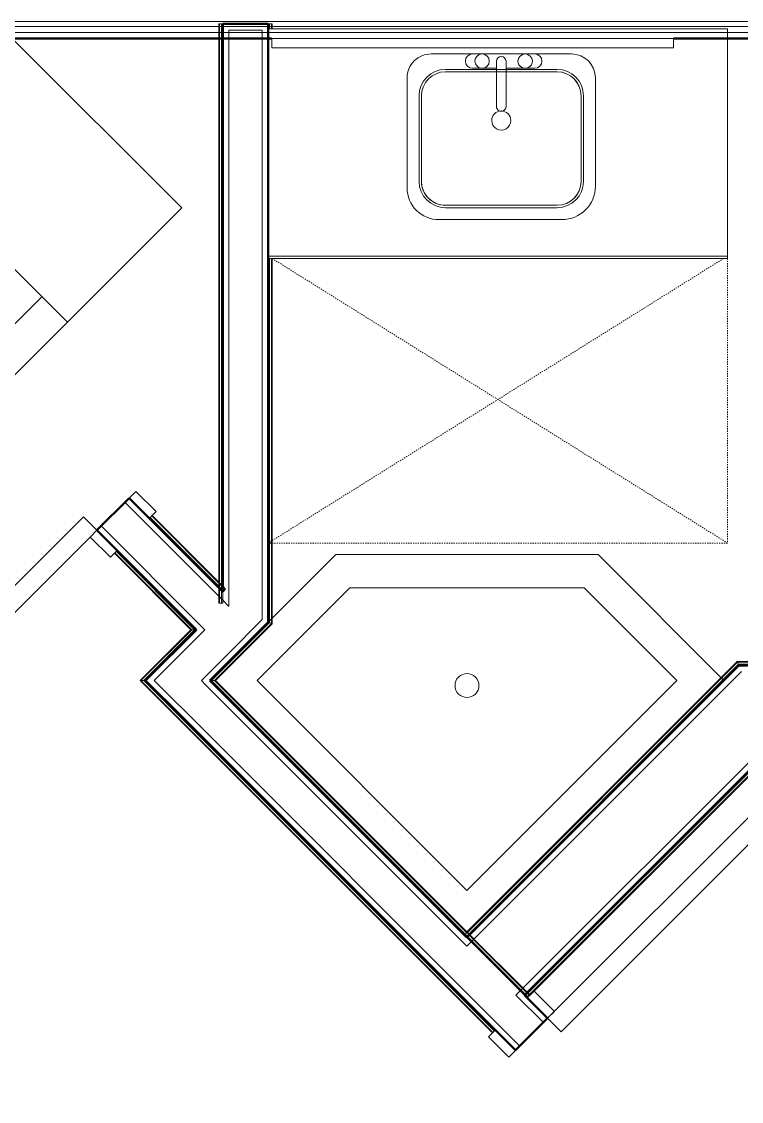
# Model space of a CAD drawing. Header units: inches. Extents: x -4218 to -1830, y 9756 to 12426.
# Drawn here: x -2409.8 to -2334.6, y 11567.6 to 11680.5 of the extents above; entities that cross this region are included whole.
import ezdxf

# ---------------------------------------------------------------- set-up
doc = ezdxf.new("R2010")
doc.units = ezdxf.units.IN
doc.header["$MEASUREMENT"] = 0
doc.linetypes.add('Dash', pattern=[0.25, 0.125, -0.125])
for name, color, linetype, lineweight in [('0-1', 7, 'Continuous', 5), ('0-2', 252, 'Continuous', 9), ('A-DOOR-1', 7, 'Continuous', 9), ('A-DOOR-2', 50, 'Continuous', 20), ('A-DOOR-FRAM-1', 50, 'Continuous', 20), ('A-GENM-HDLN-1', 7, 'Dash', 9), ('A-GENM-HDLN-2', 252, 'Dash', 9), ('A-GENM-HDLN-5', 253, 'Dash', 9), ('A-WALL-1', 250, 'Continuous', 50), ('A-WALL-2', 10, 'Continuous', 13), ('A-WALL-3', 253, 'Continuous', 9), ('A-WALL-4', 254, 'Continuous', 9), ('A-WALL-5', 252, 'Continuous', 9), ('A-WALL-6', 7, 'Continuous', 9), ('A-WALL-8', 113, 'Continuous', 9), ('I-WALL-1', 250, 'Continuous', 50), ('I-WALL-2', 254, 'Continuous', 9), ('I-WALL-3', 253, 'Continuous', 9), ('I-WALL-4', 252, 'Continuous', 9), ('I-WALL-5', 7, 'Continuous', 9), ('P-SANR-FIXT-1', 7, 'Continuous', 9), ('P-SANR-FIXT-2', 252, 'Continuous', 9), ('Q-CASE-1', 253, 'Continuous', 9), ('Q-CASE-2', 252, 'Continuous', 9), ('Q-CASE-3', 7, 'Continuous', 9), ('Q-CASE-5', 254, 'Continuous', 9)]:
    doc.layers.add(name, color=color, linetype=linetype, lineweight=lineweight)

# ---------------------------------------------------------------- blocks, each defined once
blk = doc.blocks.new('Stacked Washer and Dryer - 26_x25_ - Private-1372850-BACKGROUND - 1ST FLOOR')
at = {"layer": 'P-SANR-FIXT-1'}
for p, q in [((0, 12.5), (26, 12.5)), ((0, 12.5), (0, -12.5)), ((16.90625, -12.5), (16.90625, 12.5)), ((26, 12.5), (26, -12.5)), ((22.09375, 8.75), (16.90625, 8.75)), ((22.09375, -8.75), (22.09375, 8.75)), ((16.90625, -8.75), (22.09375, -8.75)), ((26, -12.5), (0, -12.5))]:
    blk.add_line(p, q, dxfattribs=at)
blk = doc.blocks.new('Basic Wall _ INT - W4BØF - _5_8 GYP - 2X4 WOOD_BATT_ - 5_8 GYP_ - ___-2695078-BACKGROUND - 1ST FLOOR')
at = {"layer": 'A-WALL-3'}
for p, q in [((-2446.64, 11671.41), (-2446.43, 11671.62)), ((-2446.39, 11671.26), (-2446.59, 11671.46)), ((-2446.43, 11671.62), (-2446.38, 11671.67)), ((-2445.45, 11670.31), (-2446.39, 11671.25)), ((-2446.38, 11671.67), (-2446.35, 11671.71)), ((-2446.35, 11671.71), (-2445.2, 11670.56)), ((-2438.01, 11663.37), (-2435.92, 11661.28)), ((-2401.98, 11627.33), (-2399.85, 11625.21)), ((-2392.16, 11616.94), (-2392.07, 11616.94)), ((-2392.07, 11616.94), (-2391.87, 11616.94)), ((-2391.86, 11616.94), (-2391.78, 11616.94)), ((-2391.61, 11616.94), (-2391.58, 11616.94))]:
    blk.add_line(p, q, dxfattribs=at)
at = {"layer": 'A-WALL-4'}
for p, q in [((-2446.59, 11671.46), (-2446.64, 11671.41)), ((-2446.49, 11671.56), (-2446.55, 11671.5)), ((-2446.35, 11671.71), (-2446.41, 11671.64))]:
    blk.add_line(p, q, dxfattribs=at)
at = {"layer": 'A-WALL-5'}
for p, q in [((-2445.49, 11670.26), (-2446.64, 11671.41)), ((-2446.43, 11671.62), (-2445.29, 11670.47)), ((-2438.29, 11663.15), (-2445.45, 11670.31)), ((-2445.2, 11670.56), (-2438.04, 11663.4)), ((-2392.07, 11616.94), (-2400.1, 11624.96)), ((-2399.85, 11625.21), (-2391.58, 11616.94))]:
    blk.add_line(p, q, dxfattribs=at)
at = {"layer": 'A-WALL-6'}
for p, q in [((-2438.33, 11663.1), (-2445.49, 11670.26)), ((-2445.29, 11670.47), (-2438.13, 11663.31)), ((-2392.16, 11616.94), (-2400.15, 11624.92)), ((-2399.94, 11625.12), (-2391.76, 11616.94))]:
    blk.add_line(p, q, dxfattribs=at)
at = {"layer": 'A-WALL-6', "flags": 128}
for points in [[(-2391.76, 11616.94), (-2391.78, 11616.94), (-2391.86, 11616.94), (-2391.99, 11616.94), (-2392.16, 11616.94)], [(-2391.64, 11616.94), (-2391.67, 11616.94), (-2391.7, 11616.94), (-2391.72, 11616.94), (-2391.74, 11616.94), (-2391.75, 11616.94), (-2391.76, 11616.94)]]:
    blk.add_lwpolyline(points, dxfattribs=at)
blk = doc.blocks.new('Basic Wall _ INT - W4BØF - _5_8 GYP - 2X4 WOOD_BATT_ - 5_8 GYP_ - ___-2695079-BACKGROUND - 1ST FLOOR')
at = {"layer": 'A-WALL-3'}
for p, q in [((-2442.99, 11675.06), (-2442.96, 11675.09)), ((-2442.99, 11675.06), (-2441.84, 11673.91)), ((-2442.96, 11675.09), (-2442.9, 11675.15)), ((-2442.9, 11675.15), (-2442.7, 11675.36)), ((-2441.59, 11674.16), (-2442.74, 11675.31)), ((-2434.68, 11666.76), (-2432.56, 11664.63)), ((-2398.62, 11630.69), (-2396.5, 11628.57)), ((-2389.11, 11621.68), (-2389.22, 11621.8)), ((-2389.02, 11621.59), (-2389.1, 11621.68)), ((-2388.96, 11621.53), (-2389.01, 11621.59)), ((-2388.56, 11621.14), (-2388.79, 11621.37)), ((-2388.81, 11620.89), (-2388.8, 11620.91)), ((-2388.67, 11621.03), (-2388.61, 11621.09)), ((-2388.56, 11621.14), (-2388.52, 11621.18))]:
    blk.add_line(p, q, dxfattribs=at)
at = {"layer": 'A-WALL-4'}
for p, q in [((-2442.97, 11675.08), (-2442.99, 11675.06)), ((-2442.78, 11675.27), (-2442.84, 11675.21)), ((-2442.7, 11675.36), (-2442.74, 11675.31))]:
    blk.add_line(p, q, dxfattribs=at)
at = {"layer": 'A-WALL-5'}
for p, q in [((-2441.75, 11674), (-2442.9, 11675.15)), ((-2441.55, 11674.21), (-2442.7, 11675.36)), ((-2441.84, 11673.91), (-2434.68, 11666.76)), ((-2434.43, 11667), (-2441.59, 11674.16)), ((-2396.5, 11628.57), (-2388.81, 11620.89)), ((-2389.22, 11621.8), (-2396.25, 11628.82)), ((-2389.11, 11621.77), (-2389.22, 11621.88)), ((-2389.02, 11621.68), (-2389.1, 11621.77)), ((-2388.96, 11621.62), (-2389.01, 11621.67)), ((-2388.52, 11621.18), (-2388.79, 11621.45)), ((-2388.72, 11620.98), (-2388.81, 11621.06)), ((-2388.78, 11620.92), (-2388.81, 11620.89)), ((-2388.77, 11620.93), (-2388.78, 11620.92)), ((-2388.74, 11620.96), (-2388.77, 11620.93)), ((-2388.72, 11620.98), (-2388.74, 11620.96)), ((-2388.71, 11620.99), (-2388.72, 11620.98)), ((-2388.52, 11621.18), (-2388.71, 11620.99))]:
    blk.add_line(p, q, dxfattribs=at)
at = {"layer": 'A-WALL-6'}
for p, q in [((-2434.59, 11666.84), (-2441.75, 11674)), ((-2434.39, 11667.05), (-2441.55, 11674.21)), ((-2388.81, 11621.06), (-2396.41, 11628.66)), ((-2389.23, 11621.89), (-2396.2, 11628.86))]:
    blk.add_line(p, q, dxfattribs=at)
blk = doc.blocks.new('SWING - DOUBLE - FLUSH - 4-0 x 6-8 - DUMMY-3207496-BACKGROUND - 1ST FLOOR')
at = {"layer": 'A-DOOR-1'}
for p, q in [((-24, 3.375), (-27, 3.375)), ((-27, 3.375), (-27, 2.375)), ((-27, 2.375), (-24, 2.375)), ((-24, 2.375), (-24, 3.375)), ((27, 3.375), (24, 3.375)), ((24, 3.375), (24, 2.375)), ((24, 2.375), (27, 2.375)), ((27, 2.375), (27, 3.375)), ((-24, -2.375), (-27, -2.375)), ((-27, -2.375), (-27, -3.375)), ((-27, -3.375), (-24, -3.375)), ((-24, -3.375), (-24, -2.375)), ((27, -2.375), (24, -2.375)), ((24, -2.375), (24, -3.375)), ((24, -3.375), (27, -3.375)), ((27, -3.375), (27, -2.375))]:
    blk.add_line(p, q, dxfattribs=at)
for centre, start, end in [((-24, 2.375), 360, 90), ((24, 2.375), 90, 180)]:
    blk.add_arc(centre, 24, start, end, dxfattribs=at)
at = {"layer": 'A-DOOR-2'}
for p, q in [((-24, 3.375), (-24, 26.375)), ((-24, 26.375), (-22, 26.375)), ((-22, 26.375), (-22, 2.375)), ((24, 26.375), (22, 26.375)), ((22, 26.375), (22, 2.375)), ((24, 3.375), (24, 26.375)), ((-22, 2.375), (-24, 2.375)), ((22, 2.375), (24, 2.375))]:
    blk.add_line(p, q, dxfattribs=at)
blk = doc.blocks.new('Basic Wall _ INT - W4BØF - _5_8 GYP - 2X4 WOOD_BATT_ - 5_8 GYP_ - ___-2695086-BACKGROUND - 1ST FLOOR')
at = {"layer": 'A-WALL-3'}
for p, q in [((-2389.16, 11680.24), (-2389.23, 11680.24)), ((-2389.02, 11680.24), (-2389.16, 11680.24)), ((-2389.16, 11678.77), (-2389.16, 11680.24)), ((-2388.95, 11680.24), (-2389.02, 11680.24)), ((-2388.81, 11680.24), (-2388.84, 11680.24)), ((-2388.81, 11680.24), (-2388.81, 11678.77)), ((-2389.16, 11621.67), (-2389.16, 11621.83)), ((-2389.16, 11621.53), (-2389.16, 11621.66)), ((-2389.16, 11621.45), (-2389.16, 11621.53)), ((-2389.16, 11621.24), (-2389.16, 11621.3)), ((-2389.16, 11619.7), (-2389.16, 11621.21)), ((-2388.81, 11620.89), (-2388.81, 11619.7)), ((-2389.23, 11619.7), (-2389.16, 11619.7)), ((-2389.16, 11619.7), (-2389.1, 11619.7)), ((-2389.08, 11619.7), (-2389.02, 11619.7)), ((-2389.02, 11619.7), (-2388.95, 11619.7)), ((-2388.84, 11619.7), (-2388.81, 11619.7))]:
    blk.add_line(p, q, dxfattribs=at)
at = {"layer": 'A-WALL-5'}
for p, q in [((-2389.23, 11680.24), (-2389.11, 11680.24)), ((-2389.23, 11678.77), (-2389.23, 11680.24)), ((-2389.11, 11680.24), (-2388.96, 11680.24)), ((-2388.96, 11680.24), (-2388.94, 11680.24)), ((-2388.94, 11680.24), (-2388.94, 11678.77)), ((-2388.94, 11680.24), (-2388.88, 11680.24)), ((-2388.94, 11680.24), (-2388.94, 11680.24)), ((-2388.88, 11680.24), (-2388.86, 11680.24)), ((-2388.86, 11680.24), (-2388.81, 11680.24)), ((-2389.16, 11621.83), (-2389.16, 11678.74)), ((-2388.81, 11678.74), (-2388.81, 11620.89)), ((-2389.23, 11621.73), (-2389.23, 11621.89)), ((-2389.23, 11621.6), (-2389.23, 11621.72)), ((-2389.23, 11621.51), (-2389.23, 11621.59)), ((-2389.23, 11621.3), (-2389.23, 11621.36)), ((-2389.23, 11619.7), (-2389.23, 11621.27)), ((-2388.94, 11621), (-2388.94, 11619.7)), ((-2389.11, 11619.7), (-2389.23, 11619.7)), ((-2388.94, 11619.7), (-2389.08, 11619.7)), ((-2388.94, 11619.7), (-2388.94, 11619.7)), ((-2388.91, 11619.7), (-2388.94, 11619.7)), ((-2388.86, 11619.7), (-2388.91, 11619.7)), ((-2388.81, 11619.7), (-2388.86, 11619.7))]:
    blk.add_line(p, q, dxfattribs=at)
at = {"layer": 'A-WALL-6'}
for p, q in [((-2389.23, 11621.89), (-2389.23, 11678.74)), ((-2388.94, 11678.74), (-2388.94, 11621.01))]:
    blk.add_line(p, q, dxfattribs=at)
blk = doc.blocks.new('Basic Wall _ INT - W4BØF - _5_8 GYP - 2X4 WOOD_BATT_ - 5_8 GYP_ - ___-2695087-BACKGROUND - 1ST FLOOR')
at = {"layer": 'A-WALL-3'}
for p, q in [((-2384.04, 11680.24), (-2384.06, 11680.24)), ((-2384.06, 11680.24), (-2384.06, 11679.74)), ((-2383.86, 11680.24), (-2383.92, 11680.24)), ((-2383.71, 11680.24), (-2383.86, 11680.24)), ((-2383.65, 11680.24), (-2383.71, 11680.24)), ((-2383.71, 11679.74), (-2383.71, 11680.24)), ((-2384.06, 11617.73), (-2384.04, 11617.72)), ((-2383.92, 11617.68), (-2383.86, 11617.65)), ((-2383.86, 11617.65), (-2383.71, 11617.59)), ((-2383.71, 11617.59), (-2383.65, 11617.56))]:
    blk.add_line(p, q, dxfattribs=at)
at = {"layer": 'A-WALL-5'}
for p, q in [((-2384.06, 11680.24), (-2384.02, 11680.24)), ((-2384.02, 11680.24), (-2383.94, 11680.24)), ((-2383.94, 11679.74), (-2383.94, 11680.24)), ((-2383.94, 11680.24), (-2383.94, 11680.24)), ((-2383.94, 11680.24), (-2383.92, 11680.24)), ((-2383.92, 11680.24), (-2383.65, 11680.24)), ((-2383.65, 11679.74), (-2383.65, 11680.24)), ((-2384.06, 11655.74), (-2384.06, 11639.35)), ((-2383.71, 11617.59), (-2383.71, 11655.74)), ((-2384.06, 11639.33), (-2384.06, 11617.73))]:
    blk.add_line(p, q, dxfattribs=at)
at = {"layer": 'A-WALL-6'}
for p, q in [((-2383.94, 11617.68), (-2383.94, 11655.74)), ((-2383.65, 11617.56), (-2383.65, 11655.74))]:
    blk.add_line(p, q, dxfattribs=at)
at = {"layer": 'A-WALL-6', "flags": 128}
for points in [[(-2383.94, 11617.68), (-2383.94, 11617.68), (-2383.95, 11617.69), (-2383.96, 11617.69), (-2383.98, 11617.7), (-2384, 11617.71), (-2384.02, 11617.72)], [(-2383.65, 11617.56), (-2383.77, 11617.61), (-2383.86, 11617.65), (-2383.92, 11617.67), (-2383.94, 11617.68)]]:
    blk.add_lwpolyline(points, dxfattribs=at)
blk = doc.blocks.new('Basic Wall _ INT - W4BØF - _5_8 GYP - 2X4 WOOD_BATT_ - 5_8 GYP_ - ___-2695088-BACKGROUND - 1ST FLOOR')
at = {"layer": 'A-WALL-3'}
for p, q in [((-2384.04, 11617.72), (-2384.06, 11617.73)), ((-2383.86, 11617.65), (-2383.92, 11617.68)), ((-2383.71, 11617.59), (-2383.86, 11617.65)), ((-2383.65, 11617.56), (-2383.71, 11617.59)), ((-2390.17, 11611.63), (-2390.13, 11611.63)), ((-2389.97, 11611.63), (-2389.88, 11611.63)), ((-2389.87, 11611.63), (-2389.67, 11611.63)), ((-2389.67, 11611.63), (-2389.58, 11611.63))]:
    blk.add_line(p, q, dxfattribs=at)
at = {"layer": 'A-WALL-5'}
for p, q in [((-2390.17, 11611.63), (-2384.06, 11617.73)), ((-2383.71, 11617.59), (-2389.67, 11611.63))]:
    blk.add_line(p, q, dxfattribs=at)
at = {"layer": 'A-WALL-6'}
for p, q in [((-2389.99, 11611.63), (-2383.94, 11617.68)), ((-2383.65, 11617.56), (-2389.58, 11611.63))]:
    blk.add_line(p, q, dxfattribs=at)
at = {"layer": 'A-WALL-6', "flags": 128}
for points in [[(-2384.02, 11617.72), (-2384, 11617.71), (-2383.98, 11617.7), (-2383.96, 11617.69), (-2383.95, 11617.69), (-2383.94, 11617.68), (-2383.94, 11617.68)], [(-2383.94, 11617.68), (-2383.92, 11617.67), (-2383.86, 11617.65), (-2383.77, 11617.61), (-2383.65, 11617.56)], [(-2389.99, 11611.63), (-2389.99, 11611.63), (-2390, 11611.63), (-2390.02, 11611.63), (-2390.05, 11611.63), (-2390.08, 11611.63), (-2390.11, 11611.63)], [(-2389.58, 11611.63), (-2389.75, 11611.63), (-2389.88, 11611.63), (-2389.96, 11611.63), (-2389.99, 11611.63)]]:
    blk.add_lwpolyline(points, dxfattribs=at)
blk = doc.blocks.new('Basic Wall _ INT - W4BØF - _5_8 GYP - 2X4 WOOD_BATT_ - 5_8 GYP_ - ___-2695089-BACKGROUND - 1ST FLOOR')
at = {"layer": 'A-WALL-3'}
for p, q in [((-2392.07, 11616.94), (-2392.16, 11616.94)), ((-2391.87, 11616.94), (-2392.07, 11616.94)), ((-2391.78, 11616.94), (-2391.86, 11616.94)), ((-2391.58, 11616.94), (-2391.61, 11616.94)), ((-2397.47, 11611.63), (-2397.38, 11611.63)), ((-2397.38, 11611.63), (-2397.17, 11611.63)), ((-2397.17, 11611.63), (-2397.08, 11611.63)), ((-2396.92, 11611.63), (-2396.88, 11611.63))]:
    blk.add_line(p, q, dxfattribs=at)
at = {"layer": 'A-WALL-5'}
for p, q in [((-2392.07, 11616.94), (-2397.38, 11611.63)), ((-2396.88, 11611.63), (-2391.58, 11616.94))]:
    blk.add_line(p, q, dxfattribs=at)
at = {"layer": 'A-WALL-6'}
for p, q in [((-2392.16, 11616.94), (-2397.47, 11611.63)), ((-2391.76, 11616.94), (-2397.06, 11611.63))]:
    blk.add_line(p, q, dxfattribs=at)
at = {"layer": 'A-WALL-6', "flags": 128}
for points in [[(-2392.16, 11616.94), (-2391.99, 11616.94), (-2391.86, 11616.94), (-2391.78, 11616.94), (-2391.76, 11616.94)], [(-2391.76, 11616.94), (-2391.75, 11616.94), (-2391.74, 11616.94), (-2391.72, 11616.94), (-2391.7, 11616.94), (-2391.67, 11616.94), (-2391.64, 11616.94)], [(-2397.06, 11611.63), (-2397.09, 11611.63), (-2397.17, 11611.63), (-2397.3, 11611.63), (-2397.47, 11611.63)], [(-2396.94, 11611.63), (-2396.97, 11611.63), (-2397, 11611.63), (-2397.03, 11611.63), (-2397.04, 11611.63), (-2397.06, 11611.63), (-2397.06, 11611.63)]]:
    blk.add_lwpolyline(points, dxfattribs=at)
blk = doc.blocks.new('M_Sink Vanity-Square - 500 x 440mm-1372835-BACKGROUND - 1ST FLOOR')
at = {"layer": 'P-SANR-FIXT-1'}
for p, q in [((-5.72, 10.23), (7.14, 10.23)), ((-5.22, 8.73), (6.46, 8.73)), ((10.46, 6.91), (10.46, -4.59)), ((-9.22, -4.59), (-9.22, 6.73)), ((-7.72, -2.72), (-7.72, 6.23)), ((8.96, 6.23), (8.96, -2.72)), ((0.12, -6.33), (0.12, -1.59)), ((1.12, -6.33), (1.12, -1.59)), ((0.12, -5.22), (-5.22, -5.22)), ((-2.88, -5.59), (0.12, -5.59)), ((6.46, -5.22), (1.12, -5.22)), ((1.12, -5.59), (3.62, -5.59)), ((7.96, -7.09), (-6.72, -7.09)), ((3.62, -7.09), (-2.88, -7.09))]:
    blk.add_line(p, q, dxfattribs=at)
for centre, radius, start, end in [((-5.72, 6.73), 3.5, 90, 180), ((7.14, 6.91), 3.32, 360, 90), ((-5.22, 6.23), 2.5, 90, 180), ((6.46, 6.23), 2.5, 360, 90), ((0.62, -0.13), 1, 360, 180), ((0.62, -0.13), 1, 180, 0), ((0.62, -1.59), 0.5, 360, 180), ((-5.22, -2.72), 2.5, 180, 270), ((6.46, -2.72), 2.5, 270, 360), ((-6.72, -4.59), 2.5, 180, 270), ((-2.88, -6.34), 0.75, 90, 270), ((-1.88, -6.34), 0.75, 360, 180), ((2.62, -6.34), 0.75, 0, 180), ((3.62, -6.34), 0.75, 270, 90), ((7.96, -4.59), 2.5, 270, 0), ((-1.88, -6.34), 0.75, 180, 0), ((0.62, -6.33), 0.5, 180, 0), ((2.62, -6.34), 0.75, 180, 0)]:
    blk.add_arc(centre, radius, start, end, dxfattribs=at)
blk = doc.blocks.new('Bath Vanity - Bath Vanity 48_-3150017-BACKGROUND - 1ST FLOOR')
at = {"layer": 'Q-CASE-1'}
blk.add_line((24.74, 0), (24.74, 0.97), dxfattribs=at)
at = {"layer": 'Q-CASE-2'}
for p, q in [((24.74, 1), (24.74, 24)), ((-23.26, 0.97), (-23.26, 0)), ((-23.26, 0), (24.74, 0))]:
    blk.add_line(p, q, dxfattribs=at)
at = {"layer": 'Q-CASE-3'}
for p, q in [((24.74, 24), (-23.26, 24)), ((-23.26, 24), (-23.26, 1))]:
    blk.add_line(p, q, dxfattribs=at)
blk = doc.blocks.new('Shower Base-Corner - 38_ x 38_-1684365-BACKGROUND - 1ST FLOOR')
at = {"layer": 'P-SANR-FIXT-1'}
for p, q in [((3.49, -3.49), (3.49, -34.51)), ((34.51, -3.49), (3.49, -3.49)), ((34.51, -17.18), (34.51, -3.49)), ((38, -18.63), (38, -8.63)), ((17.18, -34.51), (34.51, -17.18)), ((18.62, -38), (38, -18.63)), ((3.49, -34.51), (17.18, -34.51)), ((0, -38), (18.62, -38))]:
    blk.add_line(p, q, dxfattribs=at)
for start, end in [(360, 180), (180, 0)]:
    blk.add_arc((18.62, -18.63), 1.25, start, end, dxfattribs=at)
at = {"layer": 'P-SANR-FIXT-2'}
for p, q in [((0, 0), (0, -38)), ((38, 0), (0, 0)), ((38, -8.63), (38, 0))]:
    blk.add_line(p, q, dxfattribs=at)
blk = doc.blocks.new('Basic Wall _ INT - W8BØF - _5_8 GYP - 2X8 WOOD_BATT_ - 5_8 GYP_ - ___-2699371-BACKGROUND - 1ST FLOOR')
at = {"layer": 'I-WALL-2'}
for p, q in [((-2363.59, 11585.05), (-2363.54, 11585.01)), ((-2363.5, 11584.97), (-2363.44, 11584.91)), ((-2363.31, 11584.78), (-2363.3, 11584.76))]:
    blk.add_line(p, q, dxfattribs=at)
at = {"layer": 'I-WALL-3'}
for p, q in [((-2335.01, 11613.54), (-2335.04, 11613.61)), ((-2334.95, 11613.4), (-2335.01, 11613.54)), ((-2334.92, 11613.33), (-2334.95, 11613.39)), ((-2334.86, 11613.19), (-2334.87, 11613.22)), ((-2363.34, 11585.22), (-2363.38, 11585.17)), ((-2363.25, 11585.3), (-2363.32, 11585.24)), ((-2363.38, 11584.85), (-2363.59, 11585.05)), ((-2363.34, 11584.81), (-2363.38, 11584.85))]:
    blk.add_line(p, q, dxfattribs=at)
at = {"layer": 'I-WALL-4'}
for p, q in [((-2335.01, 11613.54), (-2363.25, 11585.3)), ((-2363.3, 11584.76), (-2334.86, 11613.19)), ((-2363.38, 11585.26), (-2363.43, 11585.21)), ((-2363.3, 11585.35), (-2363.36, 11585.28)), ((-2363.33, 11584.79), (-2363.34, 11584.81)), ((-2363.3, 11584.76), (-2363.33, 11584.79))]:
    blk.add_line(p, q, dxfattribs=at)
at = {"layer": 'I-WALL-5'}
for p, q in [((-2335.04, 11613.61), (-2363.3, 11585.35)), ((-2334.92, 11613.32), (-2363.38, 11584.85)), ((-2334.88, 11613.24), (-2334.86, 11613.19))]:
    blk.add_line(p, q, dxfattribs=at)
at = {"layer": 'I-WALL-5', "flags": 128}
for points in [[(-2335.04, 11613.61), (-2334.99, 11613.49), (-2334.95, 11613.4), (-2334.92, 11613.34), (-2334.92, 11613.32)], [(-2334.92, 11613.32), (-2334.92, 11613.31), (-2334.91, 11613.31), (-2334.91, 11613.29), (-2334.9, 11613.28), (-2334.89, 11613.26), (-2334.88, 11613.24)]]:
    blk.add_lwpolyline(points, dxfattribs=at)
blk = doc.blocks.new('Basic Wall _ INT - W8BØF - _5_8 GYP - 2X8 WOOD_BATT_ - 5_8 GYP_ - ___-2704763-BACKGROUND - 1ST FLOOR')
at = {"layer": 'I-WALL-2'}
for p, q in [((-2357.29, 11578.75), (-2357.27, 11578.73)), ((-2357.14, 11578.61), (-2357.08, 11578.55)), ((-2357.04, 11578.5), (-2356.99, 11578.46))]:
    blk.add_line(p, q, dxfattribs=at)
at = {"layer": 'I-WALL-3'}
for p, q in [((-2327.58, 11608.42), (-2327.59, 11608.44)), ((-2327.51, 11608.24), (-2327.54, 11608.3)), ((-2327.45, 11608.09), (-2327.51, 11608.24)), ((-2327.42, 11608.03), (-2327.45, 11608.09)), ((-2357.2, 11578.66), (-2357.24, 11578.71)), ((-2356.99, 11578.46), (-2357.2, 11578.66)), ((-2356.83, 11578.71), (-2356.89, 11578.65)), ((-2356.74, 11578.8), (-2356.82, 11578.72))]:
    blk.add_line(p, q, dxfattribs=at)
at = {"layer": 'I-WALL-4'}
for p, q in [((-2357.29, 11578.75), (-2327.59, 11608.44)), ((-2327.45, 11608.09), (-2356.74, 11578.8)), ((-2357.25, 11578.72), (-2357.29, 11578.75)), ((-2357.24, 11578.71), (-2357.25, 11578.72)), ((-2356.78, 11578.67), (-2356.85, 11578.61)), ((-2356.7, 11578.75), (-2356.78, 11578.67))]:
    blk.add_line(p, q, dxfattribs=at)
at = {"layer": 'I-WALL-5'}
for p, q in [((-2357.2, 11578.66), (-2327.54, 11608.32)), ((-2327.42, 11608.03), (-2356.7, 11578.75)), ((-2327.59, 11608.44), (-2327.58, 11608.4))]:
    blk.add_line(p, q, dxfattribs=at)
at = {"layer": 'I-WALL-5', "flags": 128}
for points in [[(-2327.58, 11608.4), (-2327.57, 11608.38), (-2327.56, 11608.36), (-2327.55, 11608.34), (-2327.55, 11608.33), (-2327.54, 11608.32), (-2327.54, 11608.32)], [(-2327.54, 11608.32), (-2327.53, 11608.3), (-2327.51, 11608.24), (-2327.47, 11608.15), (-2327.42, 11608.03)]]:
    blk.add_lwpolyline(points, dxfattribs=at)
blk = doc.blocks.new('Basic Wall _ INT - W4BØF - _5_8 GYP - 2X4 WOOD_BATT_ - 5_8 GYP_ - ___-2695094-BACKGROUND - 1ST FLOOR')
at = {"layer": 'A-WALL-3'}
for p, q in [((-2335.04, 11613.61), (-2335.01, 11613.54)), ((-2335.01, 11613.54), (-2334.95, 11613.4)), ((-2334.95, 11613.39), (-2334.92, 11613.33)), ((-2334.87, 11613.22), (-2334.86, 11613.19))]:
    blk.add_line(p, q, dxfattribs=at)
at = {"layer": 'A-WALL-5'}
for p, q in [((-2295.86, 11613.54), (-2335.01, 11613.54)), ((-2334.86, 11613.19), (-2295.86, 11613.19))]:
    blk.add_line(p, q, dxfattribs=at)
at = {"layer": 'A-WALL-6'}
for p, q in [((-2295.86, 11613.61), (-2335.04, 11613.61)), ((-2295.86, 11613.32), (-2334.92, 11613.32)), ((-2334.86, 11613.19), (-2334.88, 11613.24))]:
    blk.add_line(p, q, dxfattribs=at)
at = {"layer": 'A-WALL-6', "flags": 128}
for points in [[(-2334.92, 11613.32), (-2334.92, 11613.34), (-2334.95, 11613.4), (-2334.99, 11613.49), (-2335.04, 11613.61)], [(-2334.88, 11613.24), (-2334.89, 11613.26), (-2334.9, 11613.28), (-2334.91, 11613.29), (-2334.91, 11613.31), (-2334.92, 11613.31), (-2334.92, 11613.32)]]:
    blk.add_lwpolyline(points, dxfattribs=at)
blk = doc.blocks.new('SWING - SINGLE - FLUSH - 2-10 x 6-8 - PRIVACY-3199405-BACKGROUND - 1ST FLOOR')
at = {"layer": 'A-DOOR-1'}
blk.add_arc((17, -2.38), 34.07, 180, 266.6343, dxfattribs=at)
at = {"layer": 'A-DOOR-2'}
for p, q in [((15, -2.38), (15, -36.38)), ((17, -2.38), (15, -2.38)), ((17, -2.38), (17, -36.38)), ((17, -36.38), (15, -36.38))]:
    blk.add_line(p, q, dxfattribs=at)
at = {"layer": 'A-DOOR-FRAM-1'}
for p, q in [((-20, 2.37), (-20, 3.37)), ((-20, 3.37), (-17, 3.37)), ((-17, 2.37), (-20, 2.37)), ((-17, 3.37), (-17, 2.37)), ((17, 2.37), (17, 3.37)), ((17, 3.37), (20, 3.37)), ((20, 2.37), (17, 2.37)), ((20, 3.37), (20, 2.37)), ((-20, -2.38), (-17, -2.38)), ((-20, -3.38), (-20, -2.38)), ((-17, -3.38), (-20, -3.38)), ((-17, -2.38), (-17, -3.38)), ((17, -2.38), (20, -2.38)), ((17, -3.38), (17, -2.38)), ((20, -3.38), (17, -3.38)), ((20, -2.38), (20, -3.38))]:
    blk.add_line(p, q, dxfattribs=at)
blk = doc.blocks.new('ADA Clearances - 30_x48_-V48-BACKGROUND - 1ST FLOOR')
at = {"layer": 'A-GENM-HDLN-1'}
for p, q in [((14.74, 23.59), (-15, -24)), ((-15, -24), (-15, 23.59)), ((-14.74, 23.59), (14.75, -23.6)), ((14.75, -24), (-15, -24))]:
    blk.add_line(p, q, dxfattribs=at)
at = {"layer": 'A-GENM-HDLN-2'}
for p, q in [((-15, 23.8), (-15, 23.85)), ((-15, 23.71), (-15, 23.79)), ((-14.9, 23.85), (-14.87, 23.8)), ((-14.87, 23.79), (-14.82, 23.71)), ((-15, 23.59), (-15, 23.69)), ((-14.81, 23.69), (-14.74, 23.59))]:
    blk.add_line(p, q, dxfattribs=at)
at = {"layer": 'A-GENM-HDLN-5'}
for p, q in [((-15, 24), (-1.66, 24)), ((-1.64, 24), (14.75, 24))]:
    blk.add_line(p, q, dxfattribs=at)
blk = doc.blocks.new('Basic Wall _ INT - W4BØF - _5_8 GYP - 2X4 WOOD_BATT_ - 5_8 GYP_ - ___-2695099-BACKGROUND - 1ST FLOOR')
at = {"layer": 'A-WALL-3'}
for p, q in [((-2390.13, 11611.63), (-2390.17, 11611.63)), ((-2389.88, 11611.63), (-2389.97, 11611.63)), ((-2389.67, 11611.63), (-2389.87, 11611.63)), ((-2389.58, 11611.63), (-2389.67, 11611.63)), ((-2363.26, 11585.22), (-2363.34, 11585.3)), ((-2363.19, 11585.15), (-2363.25, 11585.22)), ((-2363.3, 11584.76), (-2357.29, 11578.75)), ((-2362.61, 11584.57), (-2363.04, 11585.01)), ((-2357.48, 11579.44), (-2362.6, 11584.56)), ((-2357.04, 11579), (-2357.48, 11579.44)), ((-2356.99, 11578.46), (-2354.87, 11576.33)), ((-2356.83, 11578.79), (-2356.89, 11578.86)), ((-2356.74, 11578.71), (-2356.83, 11578.79)), ((-2330.83, 11552.29), (-2328.7, 11550.17)), ((-2324.09, 11546.06), (-2324.18, 11546.14)), ((-2324.03, 11545.99), (-2324.09, 11546.06)), ((-2323.45, 11545.41), (-2323.89, 11545.85)), ((-2324.13, 11545.6), (-2320.77, 11542.24)), ((-2321.01, 11542.97), (-2323.44, 11545.41)), ((-2320.53, 11542.49), (-2320.97, 11542.93)), ((-2320.32, 11542.28), (-2320.38, 11542.35)), ((-2320.23, 11542.2), (-2320.32, 11542.28)), ((-2304.23, 11525.7), (-2304.22, 11525.72)), ((-2304.18, 11525.84), (-2304.15, 11525.9)), ((-2304.15, 11525.91), (-2304.09, 11526.05)), ((-2304.09, 11526.05), (-2304.06, 11526.11))]:
    blk.add_line(p, q, dxfattribs=at)
at = {"layer": 'A-WALL-5'}
for p, q in [((-2390.17, 11611.63), (-2363.3, 11584.76)), ((-2363.34, 11585.3), (-2389.67, 11611.63)), ((-2363.21, 11585.26), (-2363.29, 11585.35)), ((-2363.15, 11585.2), (-2363.21, 11585.26)), ((-2357.65, 11579.3), (-2363.21, 11584.85)), ((-2362.6, 11584.65), (-2363, 11585.05)), ((-2357.43, 11579.49), (-2362.56, 11584.61)), ((-2357.2, 11578.84), (-2357.64, 11579.28)), ((-2356.99, 11579.04), (-2357.43, 11579.48)), ((-2357.29, 11578.75), (-2356.99, 11578.46)), ((-2356.78, 11578.84), (-2356.85, 11578.9)), ((-2356.7, 11578.75), (-2356.78, 11578.84)), ((-2324.18, 11546.14), (-2328.46, 11550.42)), ((-2328.7, 11550.17), (-2324.16, 11545.63)), ((-2324.05, 11546.1), (-2324.13, 11546.18)), ((-2323.98, 11546.04), (-2324.05, 11546.1)), ((-2323.61, 11545.25), (-2324.05, 11545.69)), ((-2323.41, 11545.46), (-2323.84, 11545.89)), ((-2321.14, 11542.79), (-2323.6, 11545.25)), ((-2320.48, 11542.53), (-2323.4, 11545.45)), ((-2320.7, 11542.34), (-2321.13, 11542.77)), ((-2320.27, 11542.33), (-2320.34, 11542.39)), ((-2320.19, 11542.24), (-2320.27, 11542.32)), ((-2320.77, 11542.24), (-2304.23, 11525.7)), ((-2304.09, 11526.05), (-2320.23, 11542.2))]:
    blk.add_line(p, q, dxfattribs=at)
at = {"layer": 'A-WALL-6'}
for p, q in [((-2363.21, 11584.85), (-2389.99, 11611.63)), ((-2363.3, 11585.35), (-2389.58, 11611.63)), ((-2356.9, 11578.54), (-2357.2, 11578.84)), ((-2324.05, 11545.69), (-2328.62, 11550.26)), ((-2324.13, 11546.18), (-2328.41, 11550.46)), ((-2304.18, 11525.82), (-2320.69, 11542.33)), ((-2304.06, 11526.11), (-2320.19, 11542.24))]:
    blk.add_line(p, q, dxfattribs=at)
at = {"layer": 'A-WALL-6', "flags": 128}
for points in [[(-2390.11, 11611.63), (-2390.08, 11611.63), (-2390.05, 11611.63), (-2390.02, 11611.63), (-2390, 11611.63), (-2389.99, 11611.63), (-2389.99, 11611.63)], [(-2389.99, 11611.63), (-2389.96, 11611.63), (-2389.88, 11611.63), (-2389.75, 11611.63), (-2389.58, 11611.63)], [(-2304.18, 11525.82), (-2304.18, 11525.82), (-2304.19, 11525.81), (-2304.19, 11525.8), (-2304.2, 11525.78), (-2304.21, 11525.76), (-2304.22, 11525.74)], [(-2304.06, 11526.11), (-2304.11, 11525.99), (-2304.15, 11525.9), (-2304.17, 11525.84), (-2304.18, 11525.82)]]:
    blk.add_lwpolyline(points, dxfattribs=at)
blk = doc.blocks.new('Basic Wall _ INT - W4BØF - _5_8 GYP - 2X4 WOOD_BATT_ - 5_8 GYP_ - ___-2695098-BACKGROUND - 1ST FLOOR')
at = {"layer": 'A-WALL-3'}
for p, q in [((-2397.38, 11611.63), (-2397.47, 11611.63)), ((-2397.17, 11611.63), (-2397.38, 11611.63)), ((-2397.08, 11611.63), (-2397.17, 11611.63)), ((-2396.88, 11611.63), (-2396.92, 11611.63)), ((-2360.35, 11575.1), (-2358.23, 11572.98)), ((-2334.18, 11548.93), (-2332.06, 11546.81)), ((-2306.21, 11520.93), (-2306.2, 11520.95)), ((-2306.37, 11520.54), (-2306.35, 11520.6)), ((-2306.35, 11520.6), (-2306.29, 11520.74)), ((-2306.28, 11520.75), (-2306.26, 11520.81))]:
    blk.add_line(p, q, dxfattribs=at)
at = {"layer": 'A-WALL-5'}
for p, q in [((-2360.6, 11574.85), (-2397.38, 11611.63)), ((-2396.88, 11611.63), (-2360.35, 11575.1)), ((-2306.35, 11520.6), (-2332.31, 11546.56)), ((-2332.06, 11546.81), (-2306.2, 11520.95))]:
    blk.add_line(p, q, dxfattribs=at)
at = {"layer": 'A-WALL-6'}
for p, q in [((-2360.64, 11574.8), (-2397.47, 11611.63)), ((-2397.06, 11611.63), (-2360.44, 11575.01)), ((-2306.37, 11520.54), (-2332.36, 11546.52)), ((-2332.15, 11546.72), (-2306.25, 11520.82))]:
    blk.add_line(p, q, dxfattribs=at)
at = {"layer": 'A-WALL-6', "flags": 128}
for points in [[(-2397.47, 11611.63), (-2397.3, 11611.63), (-2397.17, 11611.63), (-2397.09, 11611.63), (-2397.06, 11611.63)], [(-2397.06, 11611.63), (-2397.06, 11611.63), (-2397.04, 11611.63), (-2397.03, 11611.63), (-2397, 11611.63), (-2396.97, 11611.63), (-2396.94, 11611.63)], [(-2306.22, 11520.91), (-2306.23, 11520.89), (-2306.24, 11520.87), (-2306.24, 11520.85), (-2306.25, 11520.84), (-2306.25, 11520.83), (-2306.25, 11520.82)], [(-2306.25, 11520.82), (-2306.26, 11520.8), (-2306.28, 11520.75), (-2306.32, 11520.66), (-2306.37, 11520.54)]]:
    blk.add_lwpolyline(points, dxfattribs=at)
blk = doc.blocks.new('BATHROOM MIRROR - BATHROOM MIRROR 42_-3124765-BACKGROUND - 1ST FLOOR')
at = {"layer": 'Q-CASE-3'}
for p, q in [((21.74, 24), (-20.26, 24)), ((-20.26, 23), (-20.26, 24)), ((21.74, 24), (21.74, 23)), ((-20.26, 23), (21.74, 23))]:
    blk.add_line(p, q, dxfattribs=at)
at = {"layer": 'Q-CASE-5'}
blk.add_line((18.74, 24), (-17.26, 24), dxfattribs=at)
blk = doc.blocks.new('CTR - 1st Phase - Unit Layouts_rvt-1-BACKGROUND - 1ST FLOOR')
at = {"layer": 'A-WALL-1'}
for p, q in [((-2388.81, 11680.24), (-2388.81, 11620.89)), ((-2388.19, 11680.24), (-2388.81, 11680.24)), ((-2384.69, 11680.24), (-2388.19, 11680.24)), ((-2384.06, 11680.24), (-2384.69, 11680.24)), ((-2384.06, 11617.73), (-2384.06, 11680.24)), ((-2398.62, 11630.69), (-2401.98, 11627.33)), ((-2388.81, 11620.89), (-2398.62, 11630.69)), ((-2401.98, 11627.33), (-2391.58, 11616.94)), ((-2391.58, 11616.94), (-2396.88, 11611.63)), ((-2388.81, 11612.98), (-2384.69, 11617.11)), ((-2384.69, 11617.11), (-2384.06, 11617.73)), ((-2390.17, 11611.63), (-2388.81, 11612.98)), ((-2396.88, 11611.63), (-2396.44, 11611.19)), ((-2396.44, 11611.19), (-2393.52, 11608.27)), ((-2363.3, 11584.76), (-2390.17, 11611.63)), ((-2393.52, 11608.27), (-2358.23, 11572.98)), ((-2354.87, 11576.33), (-2357.29, 11578.75)), ((-2358.23, 11572.98), (-2354.87, 11576.33))]:
    blk.add_line(p, q, dxfattribs=at)
at = {"layer": 'A-WALL-2'}
for p, q in [((-2388.19, 11635.22), (-2388.19, 11679.61)), ((-2384.69, 11679.61), (-2388.19, 11679.61)), ((-2384.69, 11638.72), (-2384.69, 11679.61)), ((-2384.69, 11622.94), (-2384.69, 11638.72)), ((-2388.19, 11619.44), (-2388.19, 11635.22)), ((-2388.81, 11620.01), (-2399.06, 11630.25)), ((-2391.14, 11617.38), (-2401.53, 11627.78)), ((-2384.69, 11617.99), (-2384.69, 11622.94)), ((-2388.81, 11620.01), (-2388.22, 11619.41)), ((-2388.19, 11619.44), (-2388.22, 11619.41)), ((-2384.69, 11617.99), (-2388.19, 11614.49)), ((-2390.69, 11616.94), (-2396, 11611.63)), ((-2391.14, 11617.38), (-2390.69, 11616.94)), ((-2388.81, 11613.87), (-2391.05, 11611.63)), ((-2388.19, 11614.49), (-2388.81, 11613.87)), ((-2334.61, 11612.57), (-2362.85, 11584.32)), ((-2393.52, 11609.16), (-2396, 11611.63)), ((-2390.61, 11611.19), (-2391.05, 11611.63)), ((-2363.3, 11583.88), (-2390.61, 11611.19)), ((-2393.08, 11608.72), (-2393.52, 11609.16)), ((-2327.85, 11609.07), (-2357.73, 11579.19)), ((-2357.78, 11573.42), (-2393.08, 11608.72)), ((-2362.85, 11584.32), (-2363.3, 11583.88)), ((-2357.73, 11579.19), (-2358.17, 11578.75)), ((-2355.31, 11575.89), (-2358.17, 11578.75))]:
    blk.add_line(p, q, dxfattribs=at)
at = {"layer": 'A-WALL-3'}
for p, q in [((-2388.81, 11680.24), (-2384.06, 11680.24)), ((-2388.81, 11678.74), (-2388.81, 11621.47)), ((-2384.06, 11639.35), (-2384.06, 11655.74)), ((-2384.06, 11617.73), (-2384.06, 11639.33)), ((-2389.23, 11621.3), (-2396.5, 11628.57)), ((-2399.85, 11625.21), (-2391.58, 11616.94)), ((-2388.81, 11621.34), (-2388.81, 11621.28)), ((-2388.79, 11621.37), (-2388.56, 11621.14)), ((-2389.16, 11621.21), (-2389.16, 11619.7)), ((-2388.95, 11621.03), (-2388.99, 11621.06)), ((-2388.81, 11621.22), (-2388.81, 11621.14)), ((-2388.8, 11620.91), (-2388.81, 11620.89)), ((-2388.81, 11619.7), (-2388.81, 11620.89)), ((-2388.61, 11621.09), (-2388.67, 11621.03)), ((-2388.52, 11621.18), (-2388.56, 11621.14)), ((-2389.16, 11619.7), (-2389.23, 11619.7)), ((-2389.1, 11619.7), (-2389.16, 11619.7)), ((-2389.02, 11619.7), (-2389.08, 11619.7)), ((-2388.95, 11619.7), (-2389.02, 11619.7)), ((-2388.81, 11619.7), (-2388.84, 11619.7)), ((-2391.58, 11616.94), (-2396.88, 11611.63)), ((-2384.06, 11617.73), (-2388.81, 11612.98)), ((-2390.17, 11611.63), (-2388.81, 11612.98)), ((-2393.52, 11608.27), (-2396.88, 11611.63)), ((-2363.59, 11585.05), (-2390.17, 11611.63)), ((-2393.52, 11608.27), (-2360.35, 11575.1))]:
    blk.add_line(p, q, dxfattribs=at)
at = {"layer": 'A-WALL-3', "flags": 128}
for points in [[(-2388.87, 11620.95), (-2388.89, 11620.97), (-2388.91, 11620.98), (-2388.92, 11621), (-2388.93, 11621.01), (-2388.94, 11621.01), (-2388.94, 11621.01)], [(-2388.81, 11621.07), (-2388.81, 11621.06), (-2388.81, 11621.05), (-2388.81, 11621.04), (-2388.81, 11621.02), (-2388.81, 11621), (-2388.81, 11620.98)]]:
    blk.add_lwpolyline(points, dxfattribs=at)
at = {"layer": 'A-WALL-4'}
for p, q in [((-2388.81, 11680.24), (-2388.81, 11678.77)), ((-2384.06, 11679.74), (-2384.06, 11680.24)), ((-2396.5, 11628.57), (-2398.62, 11630.69)), ((-2401.98, 11627.33), (-2399.85, 11625.21)), ((-2389.13, 11621.21), (-2389.22, 11621.3)), ((-2389.22, 11621.3), (-2389.16, 11621.24)), ((-2389.16, 11621.24), (-2389.22, 11621.3)), ((-2388.81, 11621.47), (-2388.81, 11621.39)), ((-2388.81, 11621.39), (-2388.81, 11621.47)), ((-2388.81, 11621.47), (-2388.81, 11621.34)), ((-2388.81, 11621.39), (-2388.81, 11621.31)), ((-2388.81, 11621.31), (-2388.81, 11621.39)), ((-2388.81, 11621.31), (-2388.81, 11621.22)), ((-2388.81, 11621.22), (-2388.81, 11621.3)), ((-2389.11, 11621.18), (-2389.16, 11621.24)), ((-2389.16, 11621.24), (-2389.1, 11621.18)), ((-2389.05, 11621.12), (-2389.11, 11621.18)), ((-2389.05, 11621.12), (-2389.1, 11621.18)), ((-2389.1, 11621.18), (-2389.05, 11621.12)), ((-2388.96, 11621.03), (-2389.01, 11621.09)), ((-2389.01, 11621.09), (-2388.96, 11621.03)), ((-2388.94, 11621.01), (-2388.95, 11621.03)), ((-2388.83, 11620.9), (-2388.81, 11620.89)), ((-2388.81, 11621.28), (-2388.81, 11621.22)), ((-2388.81, 11621.18), (-2388.81, 11621.09)), ((-2388.81, 11621.09), (-2388.81, 11621.17)), ((-2388.81, 11621.08), (-2388.81, 11621.07)), ((-2388.81, 11620.95), (-2388.81, 11620.89)), ((-2388.81, 11620.89), (-2388.81, 11620.91)), ((-2388.81, 11620.89), (-2388.81, 11619.7)), ((-2363.44, 11584.91), (-2363.59, 11585.05)), ((-2356.99, 11578.46), (-2357.14, 11578.61)), ((-2354.87, 11576.33), (-2356.99, 11578.46)), ((-2360.35, 11575.1), (-2358.23, 11572.98))]:
    blk.add_line(p, q, dxfattribs=at)
at = {"layer": 'A-WALL-5'}
for p, q in [((-2401.98, 11627.33), (-2398.62, 11630.69)), ((-2388.79, 11621.45), (-2388.52, 11621.18)), ((-2389.23, 11621.27), (-2389.23, 11619.7)), ((-2388.86, 11620.93), (-2388.87, 11620.95)), ((-2388.81, 11620.89), (-2388.86, 11620.93)), ((-2388.81, 11620.98), (-2388.81, 11620.95)), ((-2388.81, 11620.95), (-2388.81, 11620.89)), ((-2388.81, 11620.89), (-2388.78, 11620.92)), ((-2388.78, 11620.92), (-2388.73, 11620.97)), ((-2388.73, 11620.97), (-2388.72, 11620.98)), ((-2388.72, 11620.98), (-2388.52, 11621.18)), ((-2389.23, 11619.7), (-2389.11, 11619.7)), ((-2389.08, 11619.7), (-2389.02, 11619.7)), ((-2389.02, 11619.7), (-2388.96, 11619.7)), ((-2388.96, 11619.7), (-2388.94, 11619.7)), ((-2388.94, 11619.7), (-2388.91, 11619.7)), ((-2388.91, 11619.7), (-2388.9, 11619.7)), ((-2388.9, 11619.7), (-2388.86, 11619.7)), ((-2388.86, 11619.7), (-2388.81, 11619.7)), ((-2354.87, 11576.33), (-2358.23, 11572.98))]:
    blk.add_line(p, q, dxfattribs=at)
at = {"layer": 'A-WALL-8'}
for p, q in [((-2384.06, 11678.74), (-2384.06, 11655.99)), ((-2383.71, 11678.74), (-2384.06, 11678.74)), ((-2380.71, 11678.74), (-2383.71, 11678.74)), ((-2344.71, 11678.74), (-2380.71, 11678.74)), ((-2341.71, 11678.74), (-2344.71, 11678.74)), ((-2336.06, 11678.74), (-2341.71, 11678.74)), ((-2336.06, 11655.99), (-2336.06, 11678.74)), ((-2365.55, 11675.49), (-2353.86, 11675.49)), ((-2365.55, 11675.24), (-2353.86, 11675.24)), ((-2368.3, 11663.79), (-2368.3, 11672.74)), ((-2368.05, 11663.79), (-2368.05, 11672.74)), ((-2351.36, 11672.74), (-2351.36, 11663.79)), ((-2351.11, 11672.74), (-2351.11, 11663.79)), ((-2353.86, 11661.29), (-2365.55, 11661.29)), ((-2353.86, 11661.04), (-2365.55, 11661.04)), ((-2384.06, 11655.99), (-2336.06, 11655.99))]:
    blk.add_line(p, q, dxfattribs=at)
for centre, radius, start, end in [((-2365.55, 11672.74), 2.75, 90, 180), ((-2353.86, 11672.74), 2.75, 0, 90), ((-2365.55, 11672.74), 2.5, 90, 180), ((-2353.86, 11672.74), 2.5, 0, 90), ((-2365.55, 11663.79), 2.75, 180, 270), ((-2365.55, 11663.79), 2.5, 180, 270), ((-2353.86, 11663.79), 2.75, 270, 0), ((-2353.86, 11663.79), 2.5, 270, 0)]:
    blk.add_arc(centre, radius, start, end, dxfattribs=at)
at = {"layer": 'I-WALL-1'}
for p, q in [((-2334.86, 11613.19), (-2363.3, 11584.76)), ((-2333.98, 11613.19), (-2334.86, 11613.19)), ((-2357.29, 11578.75), (-2327.59, 11608.44))]:
    blk.add_line(p, q, dxfattribs=at)
at = {"layer": 'I-WALL-2'}
for p, q in [((-2363.09, 11584.97), (-2363.14, 11584.92)), ((-2363, 11585.05), (-2363.07, 11584.99)), ((-2357.14, 11578.9), (-2357.08, 11578.96)), ((-2357.07, 11578.97), (-2356.99, 11579.04))]:
    blk.add_line(p, q, dxfattribs=at)
at = {"layer": 'I-WALL-3'}
for p, q in [((-2334.86, 11613.19), (-2363, 11585.05)), ((-2334.86, 11613.19), (-2322.84, 11613.19)), ((-2356.99, 11579.04), (-2327.59, 11608.44))]:
    blk.add_line(p, q, dxfattribs=at)
at = {"layer": '0-2'}
for name, p in [('Basic Wall _ INT - W4BØF - _5_8 GYP - 2X4 WOOD_BATT_ - 5_8 GYP_ - ___-2695086-BACKGROUND - 1ST FLOOR', (0, 0)), ('Basic Wall _ INT - W4BØF - _5_8 GYP - 2X4 WOOD_BATT_ - 5_8 GYP_ - ___-2695087-BACKGROUND - 1ST FLOOR', (0, 0)), ('BATHROOM MIRROR - BATHROOM MIRROR 42_-3124765-BACKGROUND - 1ST FLOOR', (-2363.44, 11654.74)), ('Basic Wall _ INT - W4BØF - _5_8 GYP - 2X4 WOOD_BATT_ - 5_8 GYP_ - ___-2695079-BACKGROUND - 1ST FLOOR', (0, 0)), ('Basic Wall _ INT - W4BØF - _5_8 GYP - 2X4 WOOD_BATT_ - 5_8 GYP_ - ___-2695078-BACKGROUND - 1ST FLOOR', (0, 0)), ('Basic Wall _ INT - W4BØF - _5_8 GYP - 2X4 WOOD_BATT_ - 5_8 GYP_ - ___-2695089-BACKGROUND - 1ST FLOOR', (0, 0)), ('Basic Wall _ INT - W4BØF - _5_8 GYP - 2X4 WOOD_BATT_ - 5_8 GYP_ - ___-2695088-BACKGROUND - 1ST FLOOR', (0, 0)), ('Basic Wall _ INT - W8BØF - _5_8 GYP - 2X8 WOOD_BATT_ - 5_8 GYP_ - ___-2699371-BACKGROUND - 1ST FLOOR', (0, 0)), ('Basic Wall _ INT - W4BØF - _5_8 GYP - 2X4 WOOD_BATT_ - 5_8 GYP_ - ___-2695094-BACKGROUND - 1ST FLOOR', (0, 0)), ('Basic Wall _ INT - W4BØF - _5_8 GYP - 2X4 WOOD_BATT_ - 5_8 GYP_ - ___-2695098-BACKGROUND - 1ST FLOOR', (0, 0)), ('Basic Wall _ INT - W4BØF - _5_8 GYP - 2X4 WOOD_BATT_ - 5_8 GYP_ - ___-2695099-BACKGROUND - 1ST FLOOR', (0, 0)), ('Basic Wall _ INT - W8BØF - _5_8 GYP - 2X8 WOOD_BATT_ - 5_8 GYP_ - ___-2704763-BACKGROUND - 1ST FLOOR', (0, 0))]:
    blk.add_blockref(name, p, dxfattribs=at)
for name, p, rotation in [('Bath Vanity - Bath Vanity 48_-3150017-BACKGROUND - 1ST FLOOR', (-2359.33, 11679.74), 180), ('Stacked Washer and Dryer - 26_x25_ - Private-1372850-BACKGROUND - 1ST FLOOR', (-2401.95, 11669.86), 224.9999999999959), ('M_Sink Vanity-Square - 500 x 440mm-1372835-BACKGROUND - 1ST FLOOR', (-2359.09, 11670.02), 180), ('SWING - DOUBLE - FLUSH - 4-0 x 6-8 - DUMMY-3207496-BACKGROUND - 1ST FLOOR', (-2417.27, 11645.98), 134.999999999985), ('ADA Clearances - 30_x48_-V48-BACKGROUND - 1ST FLOOR', (-2360.06, 11640.99), 90.00000000006838), ('Shower Base-Corner - 38_ x 38_-1684365-BACKGROUND - 1ST FLOOR', (-2363.3, 11584.76), 135.0000000000019), ('SWING - SINGLE - FLUSH - 2-10 x 6-8 - PRIVACY-3199405-BACKGROUND - 1ST FLOOR', (-2344.53, 11562.63), 134.9999999999859)]:
    blk.add_blockref(name, p, dxfattribs=dict(at, rotation=rotation))
blk = doc.blocks.new('CTR - 1st Phase - Common Walls_rvt-1-BACKGROUND - 1ST FLOOR')
at = {"layer": 'A-WALL-2'}
for p, q in [((-2105.82, 11679.99), (-2435.76, 11679.99)), ((-2105.82, 11680.49), (-2435.26, 11680.49)), ((-2105.82, 11679.36), (-2436.39, 11679.36))]:
    blk.add_line(p, q, dxfattribs=at)
at = {"layer": 'I-WALL-1'}
for p, q in [((-2437.01, 11678.74), (-2383.71, 11678.74)), ((-2341.71, 11678.74), (-2105.82, 11678.74))]:
    blk.add_line(p, q, dxfattribs=at)
at = {"layer": 'I-WALL-3'}
for p, q in [((-2389.23, 11678.74), (-2389.11, 11678.74)), ((-2389.11, 11678.74), (-2389.02, 11678.74)), ((-2389.02, 11678.74), (-2388.96, 11678.74)), ((-2388.79, 11678.74), (-2384.69, 11678.74)), ((-2384.67, 11678.74), (-2384.06, 11678.74))]:
    blk.add_line(p, q, dxfattribs=at)
at = {"layer": 'I-WALL-4'}
for p, q in [((-2437.01, 11678.74), (-2389.23, 11678.74)), ((-2336.06, 11678.74), (-2325.45, 11678.74))]:
    blk.add_line(p, q, dxfattribs=at)

msp = doc.modelspace()

# ---------------------------------------------------------------- block references
at = {"layer": '0-1'}
for name in ['CTR - 1st Phase - Unit Layouts_rvt-1-BACKGROUND - 1ST FLOOR', 'CTR - 1st Phase - Common Walls_rvt-1-BACKGROUND - 1ST FLOOR']:
    msp.add_blockref(name, (0, 0), dxfattribs=at)

doc.saveas('drawing.dxf')
